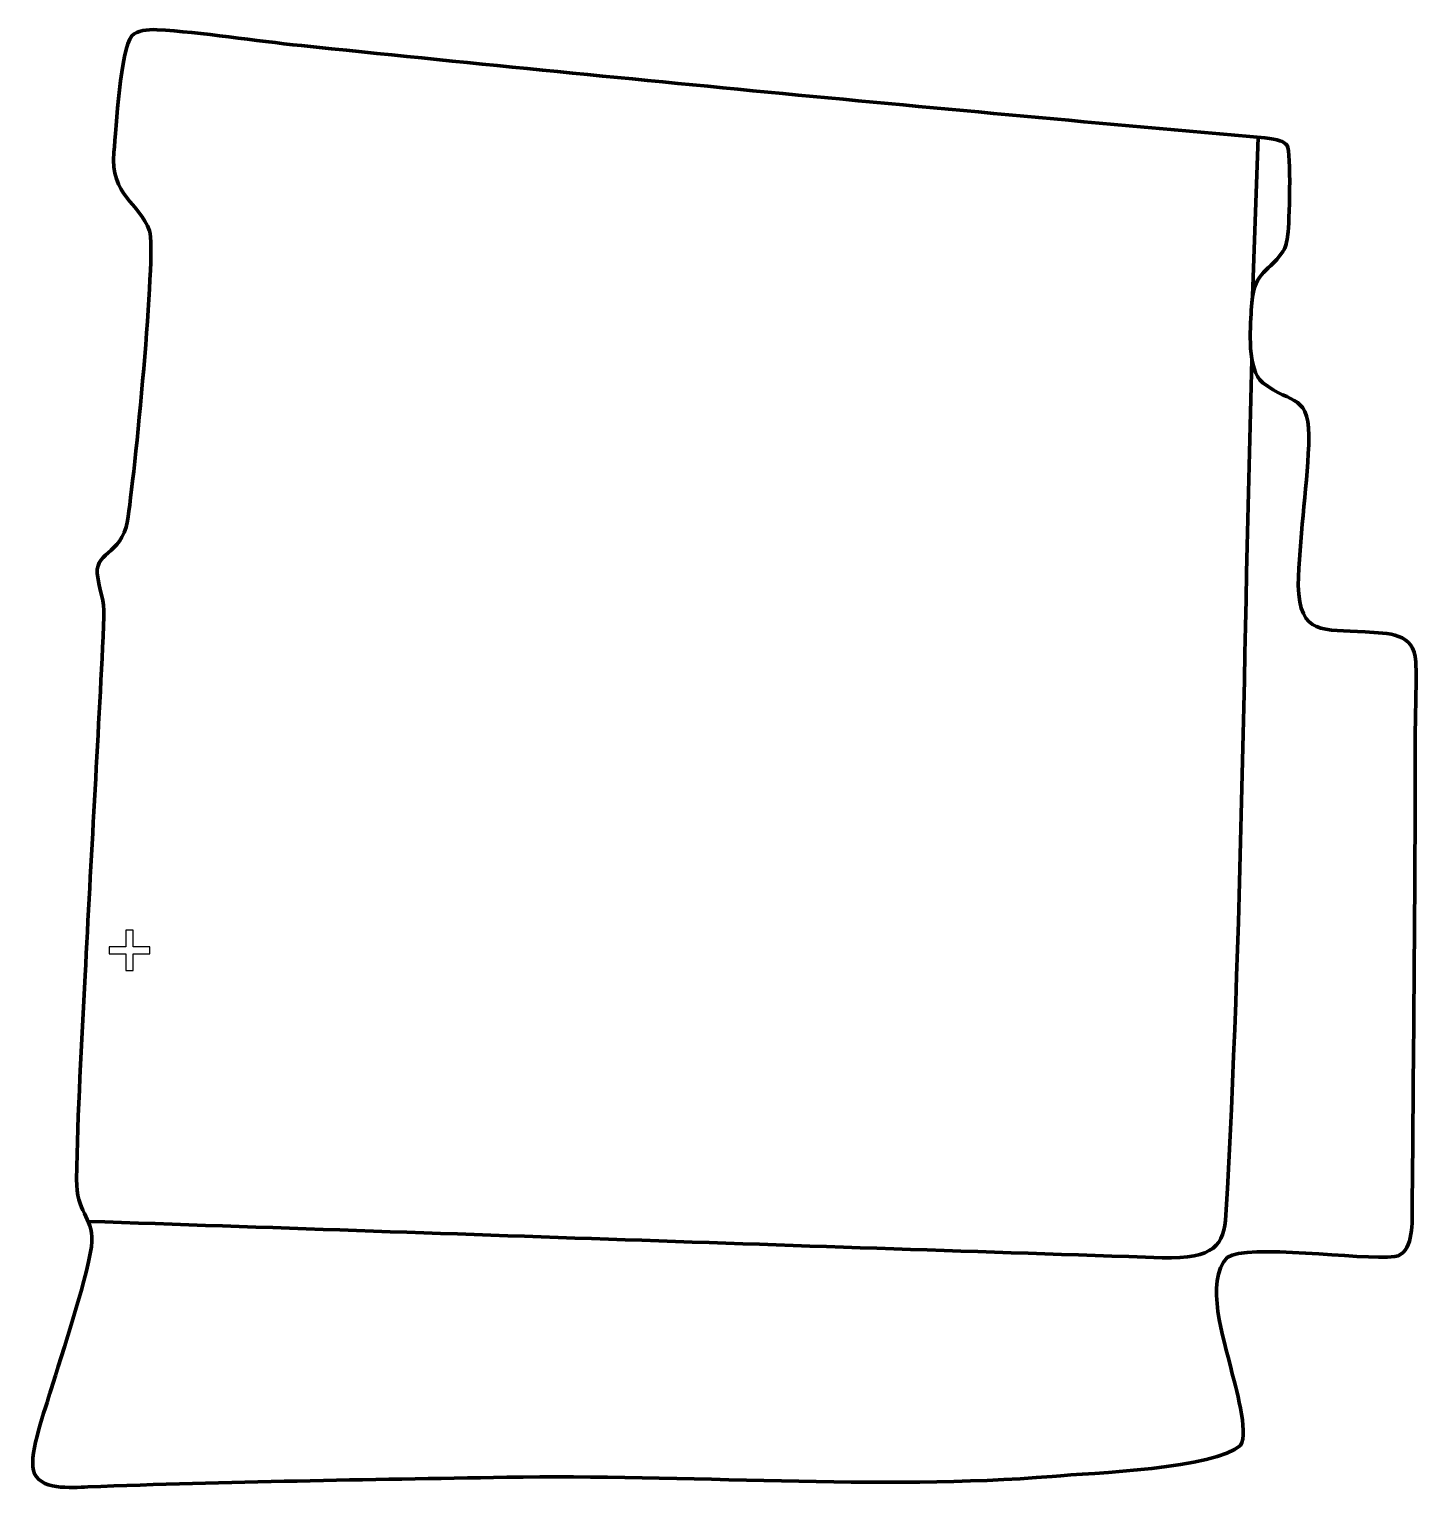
# Model space of a CAD drawing. Header units: millimetres. Extents: x 1077 to 1650, y -92 to 511.
import ezdxf

# ---------------------------------------------------------------- set-up
doc = ezdxf.new("R2010")
doc.units = ezdxf.units.MM
doc.header["$MEASUREMENT"] = 0
doc.layers.add('layer 2', color=7, linetype='Continuous')
doc.layers.add('layer 3', color=7, linetype='Continuous')

msp = doc.modelspace()

# ---------------------------------------------------------------- linework, layer by layer
at = {"layer": 'layer 2', "color": 142, "lineweight": 158}
msp.add_open_spline([(1584.2838, 466.6673), (1584.2838, 466.6673), (1582.054, 401.072), (1582.054, 401.072)], degree=3, dxfattribs=at)
msp.add_open_spline([(1101.122, 18.9694), (1248.9941, 13.9465), (1396.8605, 8.742), (1544.7403, 3.9503), (1544.7403, 3.9503), (1566.3591, 3.2498), (1570.2519, 9.3071), (1570.9755, 21.6045), (1570.9755, 21.6045), (1577.7945, 137.4834), (1578.2904, 258.3992), (1581.7434, 374.8977)], degree=3, knots=[0, 0, 0, 0, 0.25, 0.25, 0.25, 0.25, 0.5, 0.5, 0.5, 0.5, 1, 1, 1, 1], dxfattribs=at)
at = {"layer": 'layer 2', "color": 142}
msp.add_open_spline([(1116.7636, 122.521), (1116.7636, 122.521), (1116.7636, 129.4355), (1116.7636, 129.4355), (1116.7636, 129.4355), (1116.7636, 129.4355), (1109.8845, 129.4355), (1109.8845, 129.4355), (1109.8845, 129.4355), (1109.8845, 129.4355), (1109.8845, 132.3283), (1109.8845, 132.3283), (1109.8845, 132.3283), (1109.8845, 132.3283), (1116.7636, 132.3283), (1116.7636, 132.3283), (1116.7636, 132.3283), (1116.7636, 132.3283), (1116.7636, 139.2074), (1116.7636, 139.2074), (1116.7636, 139.2074), (1116.7636, 139.2074), (1119.6917, 139.2074), (1119.6917, 139.2074), (1119.6917, 139.2074), (1119.6917, 139.2074), (1119.6917, 132.3283), (1119.6917, 132.3283), (1119.6917, 132.3283), (1119.6917, 132.3283), (1126.5709, 132.3283), (1126.5709, 132.3283), (1126.5709, 132.3283), (1126.5709, 132.3283), (1126.5709, 129.4355), (1126.5709, 129.4355), (1126.5709, 129.4355), (1126.5709, 129.4355), (1119.6917, 129.4355), (1119.6917, 129.4355), (1119.6917, 129.4355), (1119.6917, 129.4355), (1119.6917, 122.521), (1119.6917, 122.521), (1119.6917, 122.521), (1119.6917, 122.521), (1116.7636, 122.521), (1116.7636, 122.521)], degree=3, knots=[0, 0, 0, 0, 0.07692308, 0.07692308, 0.07692308, 0.07692308, 0.15384615, 0.15384615, 0.15384615, 0.15384615, 0.23076923, 0.23076923, 0.23076923, 0.23076923, 0.30769231, 0.30769231, 0.30769231, 0.30769231, 0.38461538, 0.38461538, 0.38461538, 0.38461538, 0.46153846, 0.46153846, 0.46153846, 0.46153846, 0.53846154, 0.53846154, 0.53846154, 0.53846154, 0.61538462, 0.61538462, 0.61538462, 0.61538462, 0.69230769, 0.69230769, 0.69230769, 0.69230769, 0.76923077, 0.76923077, 0.76923077, 0.76923077, 0.84615385, 0.84615385, 0.84615385, 0.84615385, 1, 1, 1, 1], dxfattribs=at)
at = {"layer": 'layer 3', "color": 242, "lineweight": 158}
msp.add_open_spline([(1587.1301, 466.4147), (1592.5054, 465.8458), (1595.073, 465.0265), (1596.2672, 463.23), (1596.2672, 463.23), (1598.1205, 460.4422), (1597.1512, 430.7387), (1596.594, 426.6338), (1596.594, 426.6338), (1596.1899, 423.6561), (1595.6133, 421.1143), (1594.59, 419.6312), (1594.59, 419.6312), (1587.3916, 409.1989), (1582.3094, 411.9842), (1581.5048, 395.3487), (1581.5048, 395.3487), (1581.091, 387.2379), (1579.555, 371.0653), (1586.2241, 365.3056), (1586.2241, 365.3056), (1598.2364, 355.8497), (1606.0241, 361.4798), (1605.2061, 339.7155), (1605.2061, 339.7155), (1604.3411, 320.4227), (1601.3583, 300.6019), (1600.8895, 281.5684), (1600.8895, 281.5684), (1601.3796, 260.8035), (1611.2377, 263.5176), (1628.5179, 262.3845), (1628.5179, 262.3845), (1638.0926, 261.8199), (1648.8437, 262.1661), (1649.409, 250.0619), (1649.409, 250.0619), (1649.8274, 241.1033), (1649.2098, 230.2382), (1649.2141, 220.9519), (1649.2141, 220.9519), (1649.2178, 155.0417), (1648.4024, 89.2305), (1647.9514, 23.3347), (1647.9514, 23.3347), (1647.9117, 17.5378), (1648.2929, 5.6968), (1640.784, 4.4034), (1640.784, 4.4034), (1626.645, 2.7908), (1579.5904, 9.9426), (1571.5843, 4.0442), (1571.5843, 4.0442), (1562.0049, -5.7394), (1570.371, -30.2388), (1573.1581, -42.0605), (1573.1581, -42.0605), (1574.7363, -48.4945), (1580.6326, -68.2488), (1577.0179, -73.5424), (1577.0179, -73.5424), (1566.673, -83.2235), (1515.7313, -84.9298), (1499.3198, -86.3559), (1499.3198, -86.3559), (1428.9642, -92.251), (1346.4449, -85.4023), (1274.0151, -86.7251), (1274.0151, -86.7251), (1216.2666, -87.7528), (1158.6818, -88.4998), (1100.9529, -90.7132), (1100.9529, -90.7132), (1094.4346, -90.9632), (1080.5056, -92.3063), (1078.5365, -83.8815), (1078.5365, -83.8815), (1076.8127, -76.5062), (1083.4571, -58.4495), (1085.8761, -50.3793), (1085.8761, -50.3793), (1089.5964, -38.039), (1102.3733, 0.3777), (1102.6767, 10.7068), (1102.6767, 10.7068), (1102.9839, 21.1655), (1096.2214, 22.4604), (1096.3649, 36.3042), (1096.3649, 36.3042), (1096.6975, 63.9803), (1098.5543, 92.7938), (1099.8983, 120.5387), (1099.8983, 120.5387), (1102.2486, 168.6823), (1105.315, 216.9243), (1107.5083, 265.0292), (1107.5083, 265.0292), (1107.9808, 275.3906), (1106.8867, 275.5488), (1105.0879, 284.8224), (1105.0879, 284.8224), (1102.9763, 295.7081), (1114.7714, 293.4777), (1117.3734, 308.3148), (1117.3734, 308.3148), (1120.1768, 324.8889), (1129.4259, 419.251), (1126.4612, 427.9873), (1126.4612, 427.9873), (1122.4182, 439.9013), (1110.1404, 442.3968), (1111.777, 460.5192), (1111.777, 460.5192), (1112.7148, 470.9035), (1114.3962, 502.7801), (1119.2232, 508.6349), (1119.2232, 508.6349), (1121.4688, 510.8413), (1125.3549, 511.3134), (1129.5753, 511.0822), (1129.5753, 511.0822), (1147.8443, 510.0818), (1170.438, 506.4571), (1189.2248, 504.5491), (1189.2248, 504.5491), (1322.0055, 490.7843), (1454.1282, 478.2099), (1587.1301, 466.4147)], degree=3, knots=[0, 0, 0, 0, 0.03030303, 0.03030303, 0.03030303, 0.03030303, 0.06060606, 0.06060606, 0.06060606, 0.06060606, 0.09090909, 0.09090909, 0.09090909, 0.09090909, 0.12121212, 0.12121212, 0.12121212, 0.12121212, 0.15151515, 0.15151515, 0.15151515, 0.15151515, 0.18181818, 0.18181818, 0.18181818, 0.18181818, 0.21212121, 0.21212121, 0.21212121, 0.21212121, 0.24242424, 0.24242424, 0.24242424, 0.24242424, 0.27272727, 0.27272727, 0.27272727, 0.27272727, 0.3030303, 0.3030303, 0.3030303, 0.3030303, 0.33333333, 0.33333333, 0.33333333, 0.33333333, 0.36363636, 0.36363636, 0.36363636, 0.36363636, 0.39393939, 0.39393939, 0.39393939, 0.39393939, 0.42424242, 0.42424242, 0.42424242, 0.42424242, 0.45454545, 0.45454545, 0.45454545, 0.45454545, 0.48484848, 0.48484848, 0.48484848, 0.48484848, 0.51515152, 0.51515152, 0.51515152, 0.51515152, 0.54545455, 0.54545455, 0.54545455, 0.54545455, 0.57575758, 0.57575758, 0.57575758, 0.57575758, 0.60606061, 0.60606061, 0.60606061, 0.60606061, 0.63636364, 0.63636364, 0.63636364, 0.63636364, 0.66666667, 0.66666667, 0.66666667, 0.66666667, 0.6969697, 0.6969697, 0.6969697, 0.6969697, 0.72727273, 0.72727273, 0.72727273, 0.72727273, 0.75757576, 0.75757576, 0.75757576, 0.75757576, 0.78787879, 0.78787879, 0.78787879, 0.78787879, 0.81818182, 0.81818182, 0.81818182, 0.81818182, 0.84848485, 0.84848485, 0.84848485, 0.84848485, 0.87878788, 0.87878788, 0.87878788, 0.87878788, 0.90909091, 0.90909091, 0.90909091, 0.90909091, 0.93939394, 0.93939394, 0.93939394, 0.93939394, 1, 1, 1, 1], dxfattribs=at)

doc.saveas('drawing.dxf')
